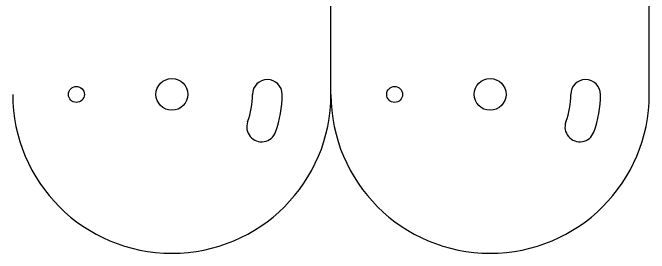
# Model space of a CAD drawing. Header units: inches. Extents: x -30 to 210, y -30 to 170.
# Drawn here: x 90 to 210, y -30 to 15.4 of the extents above; entities that cross this region are included whole.
import ezdxf

# ---------------------------------------------------------------- set-up
doc = ezdxf.new("R2010")
doc.units = ezdxf.units.IN
doc.header["$MEASUREMENT"] = 0

msp = doc.modelspace()

# ---------------------------------------------------------------- linework, layer by layer
for p, q in [((150, 0), (150, 167.33)), ((210, 0), (210, 167.33))]:
    msp.add_line(p, q)
for centre, radius in [((120, 0), 3), ((180, 0), 3), ((102, 0), 1.5), ((162, 0), 1.5)]:
    msp.add_circle(centre, radius)
for centre, radius, start, end in [((138, 0), 2.8, 0, 180), ((198, 0), 2.8, 0, 180), ((120, 0), 30, 180, 0), ((120, 0), 15.2, 340, 0), ((120, 0), 20.8, 340, 0), ((180, 0), 30, 180, 0), ((180, 0), 15.2, 340, 0), ((180, 0), 20.8, 340, 0), ((136.91, -6.16), 2.8, 160, 340), ((196.91, -6.16), 2.8, 160, 340)]:
    msp.add_arc(centre, radius, start, end)

doc.saveas('drawing.dxf')
